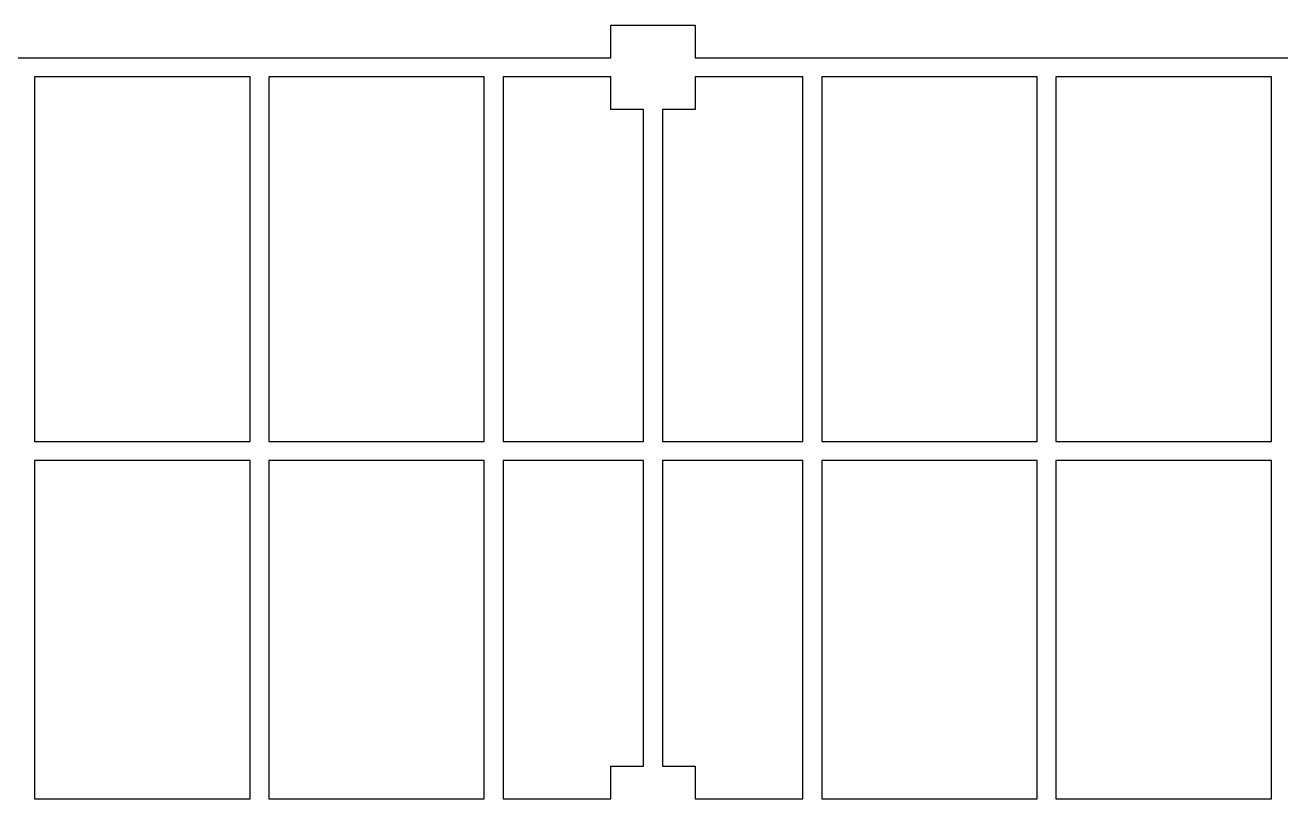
# Model space of a CAD drawing. Extents: x -960 to 27370, y -3283 to 11880.
# Drawn here: x 5330 to 6670, y 10674 to 11499 of the extents above; entities that cross this region are included whole.
import ezdxf
from ezdxf.enums import TextEntityAlignment as Align

# ---------------------------------------------------------------- set-up
doc = ezdxf.new("R2010")
doc.units = 0
doc.header["$LTSCALE"] = 100
for name, color, linetype in [('0-xref', 8, 'Continuous'), ('X-S-FAB-L10$0$0-DIM-TXT', 8, 'Continuous'), ('X-S-FAB-L10$0$Steel Frame-188K', 8, 'Continuous')]:
    doc.layers.add(name, color=color, linetype=linetype)
doc.styles.add('X-S-FAB-L10$0$CHINA', font='simplex.shx', dxfattribs={"width": 0.75, "bigfont": 'chineset.shx'})
doc.styles.add('X-S-FAB-L10$0$Standard', font='', dxfattribs={"width": 0.8})
doc.styles.add('X-S-FAB-L10$0$TG_NOTE_TEXT', font='simplex.shx', dxfattribs={"width": 0.75, "bigfont": 'chineset.shx'})
doc.styles.get('X-S-FAB-L10$0$Standard').set_extended_font_data('Microsoft JhengHei')

# ---------------------------------------------------------------- blocks, each defined once
blk = doc.blocks.new('X-S-FAB-L10')
at = {"layer": 'X-S-FAB-L10$0$Steel Frame-188K'}
blk.add_lwpolyline([(3438.494, 11464), (4275, 11464), (4275, 11499), (4365, 11499), (4365, 11464), (5115, 11464), (5115, 11499), (5205, 11499), (5205, 11464), (5955, 11464), (5955, 11499), (6045, 11499), (6045, 11464), (6795, 11464)], dxfattribs=at)
for points in [[(5570, 11444), (5340, 11444), (5340, 11054.706), (5570, 11054.706)], [(5820, 11444), (5590, 11444), (5590, 11054.706), (5820, 11054.706)], [(5990, 11409), (5955, 11409), (5955, 11444), (5840, 11444), (5840, 11054.706), (5990, 11054.706)], [(6160, 11444), (6045, 11444), (6045, 11409), (6010, 11409), (6010, 11054.706), (6160, 11054.706)], [(6410, 11444), (6180, 11444), (6180, 11054.706), (6410, 11054.706)], [(6660, 11444), (6430, 11444), (6430, 11054.706), (6660, 11054.706)], [(5570, 11034.706), (5340, 11034.706), (5340, 10673.606), (5570, 10673.606)], [(5820, 11034.706), (5590, 11034.706), (5590, 10673.606), (5820, 10673.606)], [(5990, 11034.706), (5840, 11034.706), (5840, 10673.606), (5955, 10673.606), (5955, 10708.606), (5990, 10708.606)], [(6160, 11034.706), (6010, 11034.706), (6010, 10708.606), (6045, 10708.606), (6045, 10673.606), (6160, 10673.606)], [(6410, 11034.706), (6180, 11034.706), (6180, 10673.606), (6410, 10673.606)], [(6660, 11034.706), (6430, 11034.706), (6430, 10673.606), (6660, 10673.606)]]:
    blk.add_lwpolyline(points, close=True, dxfattribs=at)
at = {"style": 'X-S-FAB-L10$0$TG_NOTE_TEXT', "width": 0.5, "flags": 1}
for p in [(7463.301, 9020), (18268.251, 8649), (11197.77, 4800.167), (16485.801, 4800.167), (25420.27, 2635), (13360, 320.001, 0), (7463.301, -33.333)]:
    blk.add_attdef('WH', text='', height=20, dxfattribs=at).set_placement(p, align=Align.BOTTOM_LEFT)
at = {"width": 0.5}
for style, p in [('X-S-FAB-L10$0$TG_NOTE_TEXT', (7585, 9020)), ('X-S-FAB-L10$0$TG_NOTE_TEXT', (18389.95, 8649)), ('X-S-FAB-L10$0$TG_NOTE_TEXT', (11117.5, 4813.5)), ('X-S-FAB-L10$0$TG_NOTE_TEXT', (16607.5, 4813.5)), ('X-S-FAB-L10$0$TG_NOTE_TEXT', (25350, 2635)), ('X-S-FAB-L10$0$Standard', (13129.375, 325.001, 0)), ('X-S-FAB-L10$0$TG_NOTE_TEXT', (7585, -20))]:
    blk.add_attdef('DESC', text='', height=10, dxfattribs=dict(at, style=style)).set_placement(p, align=Align.BOTTOM_LEFT)
for tag, style, p in [('TYPE', 'X-S-FAB-L10$0$TG_NOTE_TEXT', (7619.286, 9020)), ('NO', 'X-S-FAB-L10$0$TG_NOTE_TEXT', (7650.095, 9020)), ('TYPE', 'X-S-FAB-L10$0$TG_NOTE_TEXT', (18424.236, 8649)), ('NO', 'X-S-FAB-L10$0$TG_NOTE_TEXT', (18455.045, 8649)), ('NO', 'X-S-FAB-L10$0$TG_NOTE_TEXT', (11088.595, 4813.5)), ('TYPE', 'X-S-FAB-L10$0$TG_NOTE_TEXT', (11151.786, 4813.5)), ('TYPE', 'X-S-FAB-L10$0$TG_NOTE_TEXT', (16641.786, 4813.5)), ('NO', 'X-S-FAB-L10$0$TG_NOTE_TEXT', (16672.595, 4813.5)), ('NO', 'X-S-FAB-L10$0$TG_NOTE_TEXT', (25313, 2635)), ('TYPE', 'X-S-FAB-L10$0$TG_NOTE_TEXT', (25350, 2635)), ('NO', 'X-S-FAB-L10$0$Standard', (13100, 320.001, 0)), ('TYPE', 'X-S-FAB-L10$0$Standard', (13129.375, 320.001, 0)), ('TYPE', 'X-S-FAB-L10$0$TG_NOTE_TEXT', (7619.286, -20)), ('NO', 'X-S-FAB-L10$0$TG_NOTE_TEXT', (7650.095, -20))]:
    blk.add_attdef(tag, text='', height=10, dxfattribs=dict(at, style=style)).set_placement(p, align=Align.BOTTOM_RIGHT)
at = {"style": 'X-S-FAB-L10$0$TG_NOTE_TEXT', "width": 0.5, "flags": 1}
for rotation, p in [(180, (43, 7480)), (180, (943, 7480)), (90, (24310, 3717.77)), (270, (17080, 1711.699))]:
    blk.add_attdef('WH', text='', height=20, rotation=rotation, dxfattribs=at).set_placement(p, align=Align.BOTTOM_LEFT)
at = {"width": 0.5}
for rotation, style, p in [(180, 'X-S-FAB-L10$0$Standard', (317.625, 7480)), (180, 'X-S-FAB-L10$0$Standard', (1217.625, 7480)), (90, 'X-S-FAB-L10$0$TG_NOTE_TEXT', (24310, 3647.5)), (270, 'X-S-FAB-L10$0$TG_NOTE_TEXT', (17080, 1605))]:
    blk.add_attdef('DESC', text='', height=10, rotation=rotation, dxfattribs=dict(at, style=style)).set_placement(p, align=Align.BOTTOM_LEFT)
for tag, rotation, style, p in [('TYPE', 180, 'X-S-FAB-L10$0$Standard', (317.625, 7480)), ('NO', 180, 'X-S-FAB-L10$0$Standard', (347, 7480)), ('TYPE', 180, 'X-S-FAB-L10$0$Standard', (1217.625, 7480)), ('NO', 180, 'X-S-FAB-L10$0$Standard', (1247, 7480)), ('TYPE', 90, 'X-S-FAB-L10$0$TG_NOTE_TEXT', (24310, 3647.5)), ('NO', 90, 'X-S-FAB-L10$0$TG_NOTE_TEXT', (24310, 3610.5)), ('TYPE', 270, 'X-S-FAB-L10$0$TG_NOTE_TEXT', (17080, 1605)), ('NO', 270, 'X-S-FAB-L10$0$TG_NOTE_TEXT', (17080, 1573))]:
    blk.add_attdef(tag, text='', height=10, rotation=rotation, dxfattribs=dict(at, style=style)).set_placement(p, align=Align.BOTTOM_RIGHT)
at = {"layer": 'X-S-FAB-L10$0$0-DIM-TXT', "style": 'X-S-FAB-L10$0$CHINA', "width": 0.75}
for p in [(667.414, 7855.1, -2689.4), (22627.353, 6728.814), (25644.722, 6728.814), (24778.787, 5569.051), (1118.252, 4980), (417.801, 4594.623), (23874.84, 4355), (22927.43, 4330.122), (23749.869, 3901.367), (417.801, 3765.236), (1118.252, 3730), (417.801, 3115.79), (536.882, 2227.832), (16908.994, 1782.652), (888.445, 880.466), (16977.43, 750), (18878.841, 750), (25641.221, 553.233), (21364.03, 526.894)]:
    blk.add_attdef('HIG', text='', height=80, dxfattribs=at).set_placement(p, align=Align.MIDDLE_LEFT)

msp = doc.modelspace()

# ---------------------------------------------------------------- block references
at = {"layer": '0-xref'}
msp.add_blockref('X-S-FAB-L10', (0, 0), dxfattribs=at)

doc.saveas('drawing.dxf')
